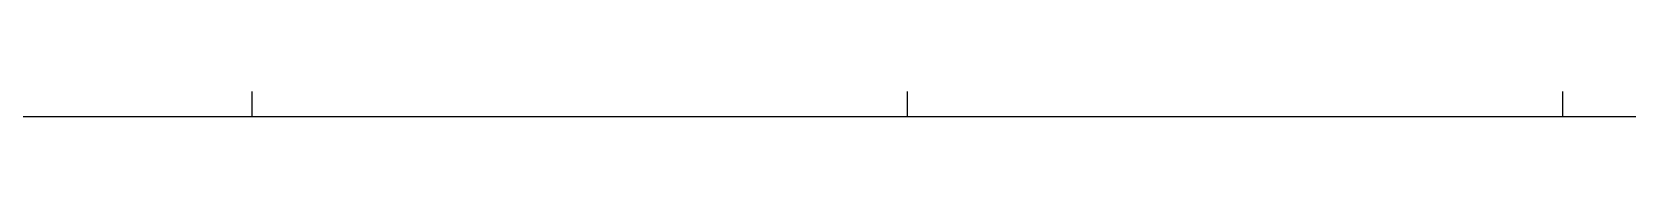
# Model space of a CAD drawing. Header units: inches. Extents: x 15 to 129, y 9 to 83.
# Drawn here: x 55.42 to 93.31, y 82.79 to 83.38 of the extents above; entities that cross this region are included whole.
import ezdxf
from ezdxf.enums import TextEntityAlignment as Align

# ---------------------------------------------------------------- set-up
doc = ezdxf.new("R2010")
doc.units = ezdxf.units.IN
doc.header["$MEASUREMENT"] = 0
doc.layers.add('ATTRIBUTE', color=3, linetype='Continuous')
doc.layers.add('TITLE BLOCK', color=8, linetype='Continuous')

# ---------------------------------------------------------------- blocks, each defined once
blk = doc.blocks.new('*U15')
at = {"layer": 'TITLE BLOCK'}
for p, q in [((13.476, 0), (13.476, 0.176)), ((18.152, 0), (18.152, 0.176)), ((22.827, 0), (22.827, 0.176)), ((0, 0), (33.98, 0))]:
    blk.add_line(p, q, dxfattribs=at)
at = {"layer": 'ATTRIBUTE'}
for tag, height, p in [('DESDATE', 0.138, (29.855, -20.363)), ('DESCRIPTION1', 0.138, (29.029, -20.894)), ('DESCRIPTION2', 0.138, (29.029, -21.117)), ('SHEET', 0.22, (26.554, -21.287)), ('MACHNAME1', 0.138, (29.029, -21.614)), ('DRAWINGNUM', 0.22, (32.33, -21.7)), ('MACHNAME2', 0.138, (29.029, -21.837))]:
    blk.add_attdef(tag, text='', height=height, dxfattribs=at).set_placement(p, align=Align.MIDDLE)
blk.add_attdef('TOTAL', text='', height=0.22, dxfattribs=at).set_placement((26.554, -21.837), align=Align.MIDDLE_CENTER)

msp = doc.modelspace()

# ---------------------------------------------------------------- block references
at = {"xscale": 3.328687084962897, "yscale": 3.328687084962897, "zscale": 3.328687084962897}
msp.add_blockref('*U15', (15.794, 82.791), dxfattribs=at)

doc.saveas('drawing.dxf')
